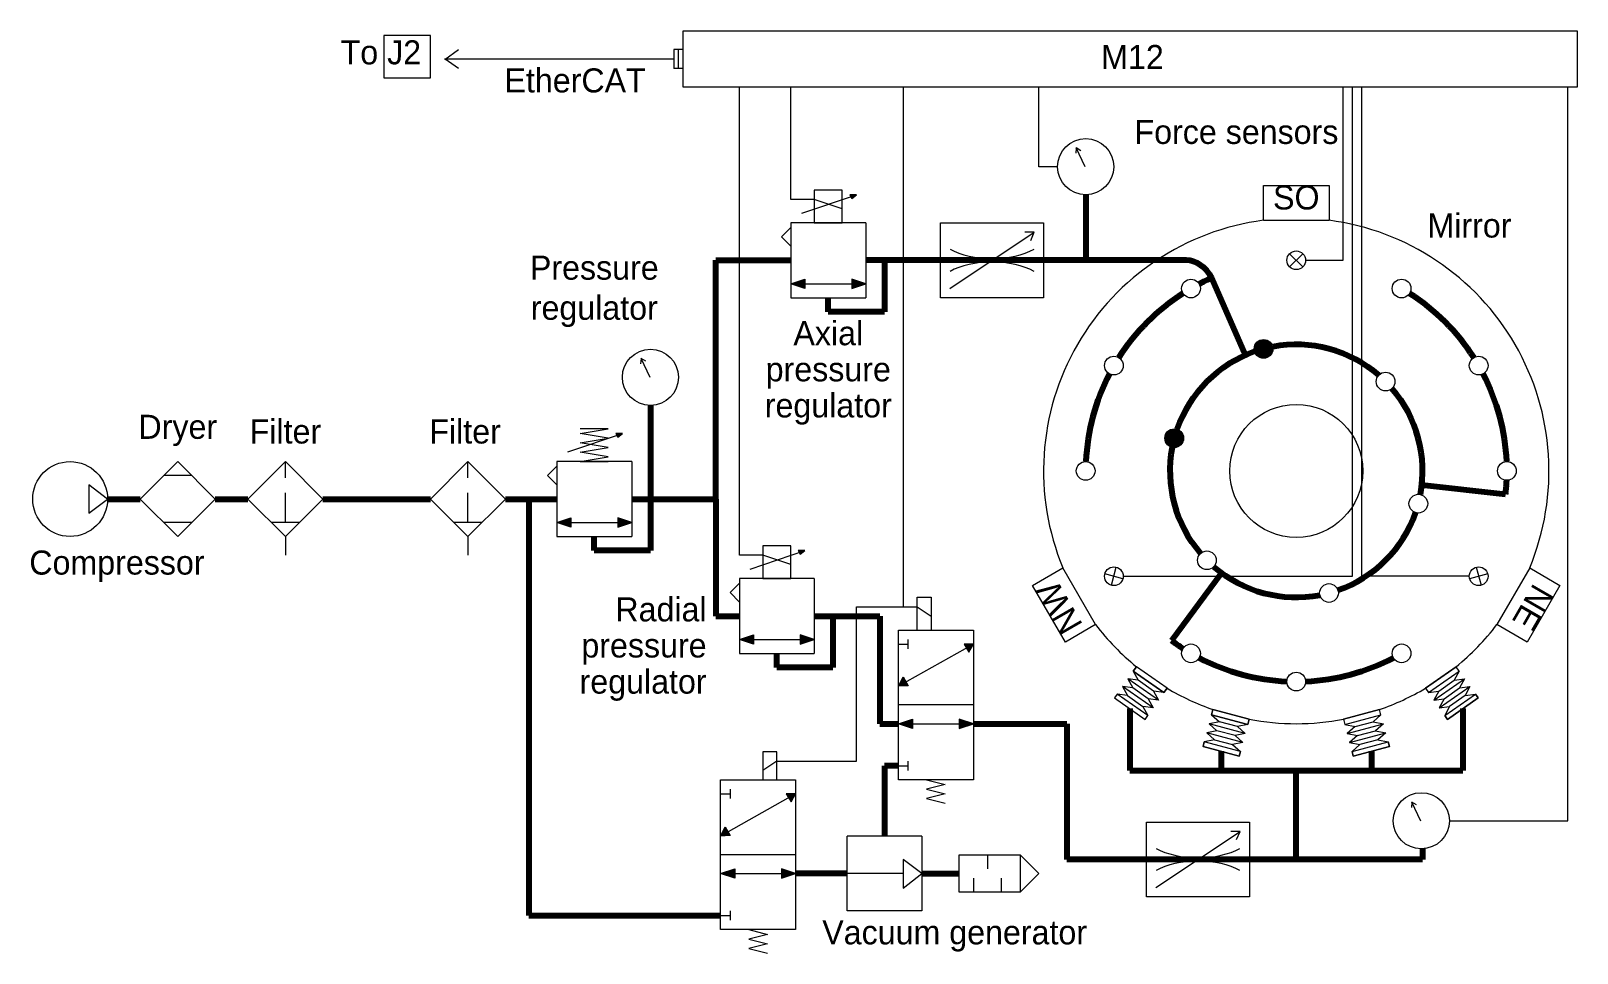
# Model space of a CAD drawing. Header units: centimetres. Extents: x -333 to 328, y 2 to 396.
import ezdxf

# ---------------------------------------------------------------- set-up
doc = ezdxf.new("R2010")
doc.units = ezdxf.units.CM
doc.linetypes.add('DASHED', pattern=[19.05, 12.7, -6.35])
doc.layers.get('0').update_dxf_attribs({"lineweight": 18, "true_color": 0x000000})
for name, color, linetype, lineweight, true_color in [('boundary', 7, 'DASHED', 13, 0x000000), ('pipe', 7, 'Continuous', 80, 0x000000), ('white', 7, 'Continuous', 25, 0xf2f2f2)]:
    doc.layers.add(name, color=color, linetype=linetype, lineweight=lineweight, true_color=true_color)
doc.styles.add('textstyle0', font='')
doc.styles.add('textstyle1', font='')
doc.styles.add('textstyle10', font='')
doc.styles.add('textstyle11', font='')
doc.styles.add('textstyle12', font='')
doc.styles.add('textstyle13', font='')
doc.styles.add('textstyle14', font='')
doc.styles.add('textstyle15', font='')
doc.styles.add('textstyle2', font='')
doc.styles.add('textstyle3', font='')
doc.styles.add('textstyle4', font='')
doc.styles.add('textstyle5', font='')
doc.styles.add('textstyle6', font='')
doc.styles.add('textstyle7', font='')
doc.styles.add('textstyle8', font='')
doc.styles.add('textstyle9', font='')
doc.styles.get('textstyle0').set_extended_font_data('CMU Serif')
doc.styles.get('textstyle1').set_extended_font_data('CMU Serif')
doc.styles.get('textstyle10').set_extended_font_data('CMU Serif')
doc.styles.get('textstyle11').set_extended_font_data('CMU Serif')
doc.styles.get('textstyle12').set_extended_font_data('CMU Serif')
doc.styles.get('textstyle13').set_extended_font_data('CMU Serif')
doc.styles.get('textstyle14').set_extended_font_data('CMU Serif')
doc.styles.get('textstyle15').set_extended_font_data('CMU Serif')
doc.styles.get('textstyle2').set_extended_font_data('CMU Serif')
doc.styles.get('textstyle3').set_extended_font_data('CMU Serif')
doc.styles.get('textstyle4').set_extended_font_data('CMU Serif')
doc.styles.get('textstyle5').set_extended_font_data('CMU Serif')
doc.styles.get('textstyle6').set_extended_font_data('CMU Serif')
doc.styles.get('textstyle7').set_extended_font_data('CMU Serif')
doc.styles.get('textstyle8').set_extended_font_data('CMU Serif')
doc.styles.get('textstyle9').set_extended_font_data('CMU Serif')

msp = doc.modelspace()

# ---------------------------------------------------------------- hatches: boundary and pattern name
for points in [[(20, 326), (17.18, 325.99), (18.03, 324.43)], [(-8, 288), (-2, 290), (-2, 286)], [(24, 288), (18, 290), (18, 286)], [(-80, 224), (-82.82, 223.99), (-81.97, 222.43)], [(-108, 186), (-102, 188), (-102, 184)], [(-76, 186), (-82, 188), (-82, 184)], [(-2, 174), (-4.82, 173.99), (-3.97, 172.43)], [(-30, 136), (-24, 138), (-24, 134)], [(2, 136), (-4, 138), (-4, 134)], [(66, 134), (68.12, 130.6), (70, 134)], [(38, 116), (40, 120), (42.11, 116.25)], [(38, 100), (44, 102), (44, 98)], [(70, 100), (64, 102), (64, 98)], [(-10, 70), (-7.88, 66.6), (-6, 70)], [(-38, 52), (-36, 56), (-33.89, 52.25)], [(-38, 36), (-32, 38), (-32, 34)], [(-6, 36), (-12, 38), (-12, 34)]]:
    msp.add_hatch(color=256).paths.add_polyline_path(points)
at = {"layer": 'white'}
h = msp.add_hatch(color=256, dxfattribs=at)
edge = h.paths.add_edge_path()
edge.add_arc((194.02, 260.16), 4, 0, 360)
h = msp.add_hatch(color=256, dxfattribs=at)
edge = h.paths.add_edge_path()
edge.add_arc((155.84, 221.98), 4, 0, 360)

# ---------------------------------------------------------------- linework, layer by layer
for p, q in [((-182, 394), (-182, 376)), ((-162, 394), (-182, 394)), ((-162, 376), (-162, 394)), ((-54, 396), (328, 396)), ((-54, 372), (-54, 396)), ((328, 396), (328, 372)), ((-58, 384), (-156, 384)), ((-155.9, 383.85), (-150, 388)), ((-150, 380), (-155.69, 384)), ((-54, 388), (-58, 388)), ((-58, 388), (-58, 380)), ((-56, 380), (-56, 388)), ((-54, 380), (-58, 380)), ((-182, 376), (-162, 376)), ((328, 372), (-54, 372)), ((-30, 172), (-30, 372)), ((-8, 324), (-8, 372)), ((40, 372), (40, 150)), ((98, 338), (98, 372)), ((228, 298), (228, 372)), ((232, 163), (232, 372)), ((236, 163), (236, 372)), ((324, 58.53), (324, 372)), ((114, 346), (113.77, 343.71)), ((117.84, 337.87), (114, 346)), ((116, 344.84), (114, 346)), ((106, 338), (98, 338)), ((2, 324), (-8, 324)), ((-3.32, 318.1), (20, 326)), ((2, 328), (2, 314)), ((14, 328), (2, 328)), ((14, 320), (2, 324)), ((14, 314), (14, 328)), ((20, 326), (17.18, 325.99)), ((17.18, 325.99), (18.03, 324.43)), ((18.03, 324.43), (20, 326)), ((194, 315.09), (194, 330)), ((194, 330), (222, 330)), ((222, 330), (222, 315.09)), ((-8, 312), (-12, 308)), ((24, 314), (-8, 314)), ((-8, 314), (-8, 282)), ((2, 314), (14, 314)), ((24, 314), (24, 282)), ((56, 282), (56, 314)), ((56, 314), (100, 314)), ((100, 314), (100, 282)), ((194, 315.09), (222, 315.09)), ((-12, 308), (-8, 304)), ((60, 286), (96, 310)), ((96, 310), (92, 310)), ((94.52, 306.46), (96, 310)), ((205.17, 295.17), (210.83, 300.83)), ((205.17, 300.83), (210.83, 295.17)), ((212, 298), (228, 298)), ((-8, 288), (-2, 290)), ((-8, 288), (18, 288)), ((-2, 286), (-8, 288)), ((-2, 290), (-2, 286)), ((24, 288), (18, 290)), ((18, 290), (18, 286)), ((18, 286), (24, 288)), ((-8, 282), (24, 282)), ((100, 282), (56, 282)), ((-72, 256), (-72.23, 253.71)), ((-68.16, 247.87), (-72, 256)), ((-70, 254.84), (-72, 256)), ((-98, 224), (-86, 226)), ((-86, 226), (-98, 226)), ((-103.32, 216.1), (-80, 224)), ((-86, 222), (-98, 224)), ((-98, 220), (-86, 222)), ((-86, 218), (-98, 220)), ((-80, 224), (-82.82, 223.99)), ((-82.82, 223.99), (-81.97, 222.43)), ((-81.97, 222.43), (-80, 224)), ((-286, 196), (-270, 212)), ((-270, 212), (-254, 196)), ((-240, 196), (-224, 212)), ((-224, 212), (-208, 196)), ((-162, 196), (-146, 212)), ((-146, 212), (-130, 196)), ((-76, 212), (-108, 212)), ((-108, 212), (-108, 180)), ((-98, 216), (-86, 218)), ((-86, 214), (-98, 216)), ((-98, 212), (-86, 214)), ((-98, 212), (-86, 212)), ((-76, 212), (-76, 180)), ((-264, 206), (-276, 206)), ((-108, 210), (-112, 206)), ((-112, 206), (-108, 202)), ((-300, 196), (-308, 202)), ((-308, 202), (-308, 190)), ((-308, 190), (-300, 196)), ((-270, 180), (-286, 196)), ((-254, 196), (-270, 180)), ((-224, 180), (-240, 196)), ((-208, 196), (-224, 180)), ((-146, 180), (-162, 196)), ((-130, 196), (-146, 180)), ((-264, 186), (-276, 186)), ((-218, 186), (-230, 186)), ((-140, 186), (-152, 186)), ((-108, 186), (-102, 188)), ((-108, 186), (-82, 186)), ((-102, 184), (-108, 186)), ((-102, 188), (-102, 184)), ((-76, 186), (-82, 188)), ((-82, 188), (-82, 184)), ((-82, 184), (-76, 186)), ((-224, 180), (-224, 172)), ((-146, 180), (-146, 172)), ((-108, 180), (-76, 180)), ((-20, 172), (-30, 172)), ((-25.32, 166.1), (-2, 174)), ((-20, 176), (-20, 162)), ((-8, 176), (-20, 176)), ((-8, 168), (-20, 172)), ((-8, 162), (-8, 176)), ((-2, 174), (-4.82, 173.99)), ((-4.82, 173.99), (-3.97, 172.43)), ((-3.97, 172.43), (-2, 174)), ((95.34, 159.12), (108.26, 166.58)), ((122.26, 142.33), (108.26, 166.58)), ((129.02, 159.14), (131.09, 166.86)), ((284.91, 166.86), (286.98, 159.14)), ((307.74, 166.58), (293.74, 142.33)), ((307.74, 166.58), (320.66, 159.12)), ((-30, 160), (-34, 156)), ((2, 162), (-30, 162)), ((-30, 162), (-30, 130)), ((-20, 162), (-8, 162)), ((2, 162), (2, 130)), ((109.34, 134.88), (95.34, 159.12)), ((133.92, 161.96), (126.19, 164.04)), ((134.06, 163), (232, 163)), ((281.94, 163), (236, 163)), ((289.81, 164.04), (282.08, 161.96)), ((320.66, 159.12), (306.66, 134.88)), ((-34, 156), (-30, 152)), ((46, 140), (46, 154)), ((46, 154), (52, 154)), ((52, 154), (52, 140)), ((20, 84), (20, 150)), ((20, 150), (46, 150)), ((46, 150), (52, 146)), ((38, 108), (38, 140)), ((38, 140), (70, 140)), ((70, 140), (70, 108)), ((122.26, 142.33), (109.34, 134.88)), ((306.66, 134.88), (293.74, 142.33)), ((-30, 136), (-24, 138)), ((-30, 136), (-4, 136)), ((-24, 134), (-30, 136)), ((-24, 138), (-24, 134)), ((2, 136), (-4, 138)), ((-4, 138), (-4, 134)), ((-4, 134), (2, 136)), ((38, 134), (42, 134)), ((70, 134), (38, 116)), ((42, 136), (42, 132)), ((70, 134), (66, 134)), ((66, 134), (68.12, 130.6)), ((68.12, 130.6), (70, 134)), ((-30, 130), (2, 130)), ((38, 116), (40, 120)), ((40, 120), (42.11, 116.25)), ((140.48, 118.55), (136.06, 119.21)), ((136.06, 119.21), (138.19, 115.27)), ((149.17, 110.03), (136.06, 119.21)), ((138.35, 122.48), (139.67, 124.36)), ((139.67, 124.36), (138.35, 122.48)), ((151.46, 113.3), (138.35, 122.48)), ((138.35, 122.48), (140.48, 118.55)), ((138.35, 122.48), (151.46, 113.3)), ((152.78, 115.19), (139.67, 124.36)), ((152.78, 115.19), (139.67, 124.36)), ((263.22, 115.19), (276.33, 124.36)), ((276.33, 124.36), (263.22, 115.19)), ((264.54, 113.3), (277.65, 122.48)), ((264.54, 113.3), (277.65, 122.48)), ((266.83, 110.03), (279.94, 119.21)), ((277.65, 122.48), (275.52, 118.55)), ((275.52, 118.55), (279.94, 119.21)), ((277.65, 122.48), (276.33, 124.36)), ((277.65, 122.48), (276.33, 124.36)), ((279.94, 119.21), (277.81, 115.27)), ((42.11, 116.25), (38, 116)), ((131.47, 112.65), (130.32, 111.01)), ((131.47, 112.65), (130.32, 111.01)), ((144.58, 103.47), (131.47, 112.65)), ((135.89, 112), (131.47, 112.65)), ((144.58, 103.47), (131.47, 112.65)), ((138.19, 115.27), (133.76, 115.93)), ((133.76, 115.93), (135.89, 112)), ((146.87, 106.75), (133.76, 115.93)), ((144.74, 110.68), (138.19, 115.27)), ((147.04, 113.96), (140.48, 118.55)), ((151.46, 113.3), (147.04, 113.96)), ((147.04, 113.96), (149.17, 110.03)), ((152.78, 115.19), (151.46, 113.3)), ((151.46, 113.3), (152.78, 115.19)), ((263.22, 115.19), (264.54, 113.3)), ((263.22, 115.19), (264.54, 113.3)), ((264.54, 113.3), (268.96, 113.96)), ((268.96, 113.96), (266.83, 110.03)), ((268.96, 113.96), (275.52, 118.55)), ((269.13, 106.75), (282.24, 115.93)), ((271.26, 110.68), (277.81, 115.27)), ((271.42, 103.47), (284.53, 112.65)), ((271.42, 103.47), (284.53, 112.65)), ((277.81, 115.27), (282.24, 115.93)), ((282.24, 115.93), (280.11, 112)), ((280.11, 112), (284.53, 112.65)), ((285.68, 111.01), (284.53, 112.65)), ((284.55, 112.66), (285.68, 111.01)), ((70, 108), (38, 108)), ((38, 76), (38, 108)), ((70, 108), (70, 76)), ((130.32, 111.01), (143.43, 101.84)), ((130.32, 111.01), (143.43, 101.84)), ((135.89, 112), (142.45, 107.41)), ((146.87, 106.75), (142.45, 107.41)), ((142.45, 107.41), (144.58, 103.47)), ((149.17, 110.03), (144.74, 110.68)), ((144.74, 110.68), (146.87, 106.75)), ((171.8, 103.82), (172.4, 106.04)), ((172.4, 106.04), (171.8, 103.82)), ((172.4, 106.04), (187.85, 101.9)), ((187.85, 101.9), (172.4, 106.04)), ((243.6, 106.04), (228.15, 101.9)), ((228.15, 101.9), (243.6, 106.04)), ((244.2, 103.82), (243.6, 106.04)), ((244.2, 103.82), (243.6, 106.04)), ((266.83, 110.03), (271.26, 110.68)), ((271.26, 110.68), (269.13, 106.75)), ((269.13, 106.75), (273.55, 107.41)), ((273.55, 107.41), (271.42, 103.47)), ((272.57, 101.84), (285.68, 111.01)), ((285.68, 111.01), (272.57, 101.84)), ((280.11, 112), (273.55, 107.41)), ((38, 100), (44, 102)), ((38, 100), (64, 100)), ((44, 98), (38, 100)), ((44, 102), (44, 98)), ((70, 100), (64, 102)), ((64, 102), (64, 98)), ((64, 98), (70, 100)), ((143.43, 101.84), (144.58, 103.47)), ((143.43, 101.84), (144.58, 103.47)), ((175.15, 100.85), (170.77, 99.96)), ((170.77, 99.96), (174.11, 96.99)), ((186.22, 95.81), (170.77, 99.96)), ((187.26, 99.68), (171.8, 103.82)), ((171.8, 103.82), (175.15, 100.85)), ((171.8, 103.82), (187.26, 99.68)), ((182.88, 98.78), (175.15, 100.85)), ((187.26, 99.68), (182.88, 98.78)), ((187.85, 101.9), (187.26, 99.68)), ((187.26, 99.68), (187.85, 101.9)), ((228.15, 101.9), (228.74, 99.68)), ((228.15, 101.9), (228.74, 99.68)), ((228.74, 99.68), (244.2, 103.82)), ((228.74, 99.68), (233.12, 98.78)), ((229.78, 95.81), (245.23, 99.96)), ((233.12, 98.78), (240.85, 100.85)), ((244.2, 103.82), (240.85, 100.85)), ((240.85, 100.85), (245.23, 99.96)), ((245.23, 99.96), (241.89, 96.99)), ((271.42, 103.47), (272.57, 101.84)), ((272.57, 101.84), (271.42, 103.47)), ((173.08, 93.12), (168.7, 92.23)), ((174.11, 96.99), (169.73, 96.09)), ((169.73, 96.09), (173.08, 93.12)), ((185.19, 91.95), (169.73, 96.09)), ((173.08, 93.12), (180.81, 91.05)), ((181.84, 94.92), (174.11, 96.99)), ((186.22, 95.81), (181.84, 94.92)), ((181.84, 94.92), (185.19, 91.95)), ((182.88, 98.78), (186.22, 95.81)), ((233.12, 98.78), (229.78, 95.81)), ((229.78, 95.81), (234.16, 94.92)), ((230.81, 91.95), (246.27, 96.09)), ((234.16, 94.92), (230.81, 91.95)), ((234.16, 94.92), (241.89, 96.99)), ((242.92, 93.12), (235.19, 91.05)), ((241.89, 96.99), (246.27, 96.09)), ((246.27, 96.09), (242.92, 93.12)), ((242.92, 93.12), (247.3, 92.23)), ((-14, 88), (-20, 88)), ((-20, 88), (-20, 76)), ((-14, 76), (-14, 88)), ((168.18, 90.3), (168.7, 92.23)), ((168.68, 92.23), (168.18, 90.3)), ((168.18, 90.3), (183.63, 86.15)), ((183.63, 86.15), (168.18, 90.3)), ((184.15, 88.09), (168.7, 92.23)), ((184.15, 88.09), (168.7, 92.23)), ((185.19, 91.95), (180.81, 91.05)), ((180.81, 91.05), (184.15, 88.09)), ((184.15, 88.09), (183.63, 86.15)), ((183.63, 86.15), (184.15, 88.09)), ((230.81, 91.95), (235.19, 91.05)), ((231.85, 88.09), (247.3, 92.23)), ((231.85, 88.09), (247.3, 92.23)), ((235.19, 91.05), (231.85, 88.09)), ((232.37, 86.15), (231.85, 88.09)), ((231.85, 88.09), (232.37, 86.15)), ((247.82, 90.3), (232.37, 86.15)), ((232.37, 86.15), (247.82, 90.3)), ((247.82, 90.3), (247.3, 92.23)), ((247.32, 92.23), (247.82, 90.3)), ((-14, 84), (-20, 80)), ((-14, 84), (20, 84)), ((38, 82), (42, 82)), ((42, 84), (42, 80)), ((-38, 44), (-38, 76)), ((-38, 76), (-6, 76)), ((-6, 76), (-6, 44)), ((70, 76), (38, 76)), ((50, 76), (58, 74)), ((58, 74), (50, 72)), ((-38, 70), (-34, 70)), ((-6, 70), (-38, 52)), ((-34, 72), (-34, 68)), ((-6, 70), (-10, 70)), ((-10, 70), (-7.88, 66.6)), ((-7.88, 66.6), (-6, 70)), ((50, 72), (58, 70)), ((58, 70), (50, 68)), ((50, 68), (58, 66)), ((257.43, 66.53), (257.2, 64.23)), ((261.27, 58.4), (257.43, 66.53)), ((259.43, 65.37), (257.43, 66.53)), ((-38, 52), (-36, 56)), ((-36, 56), (-33.89, 52.25)), ((144, 26), (144, 58)), ((144, 58), (188, 58)), ((148, 30), (184, 54)), ((184, 54), (180, 54)), ((182.52, 50.46), (184, 54)), ((188, 58), (188, 26)), ((273.43, 58.53), (324, 58.53)), ((-33.89, 52.25), (-38, 52)), ((48, 52), (16, 52)), ((16, 20), (16, 52)), ((48, 52), (48, 20)), ((-6, 44), (-38, 44)), ((-38, 12), (-38, 44)), ((-6, 44), (-6, 12)), ((48, 36), (40, 42)), ((40, 42), (40, 29.73)), ((64, 36), (64, 44)), ((64, 44), (90, 44)), ((76, 44), (76, 38)), ((90, 44), (98, 36)), ((90, 44), (90, 28)), ((-38, 36), (-32, 38)), ((-38, 36), (-12, 36)), ((-32, 34), (-38, 36)), ((-32, 38), (-32, 34)), ((-6, 36), (-12, 38)), ((-12, 38), (-12, 34)), ((-12, 34), (-6, 36)), ((40, 36), (16, 36)), ((40, 29.73), (48, 36)), ((64, 28), (64, 36)), ((70, 34), (70, 28)), ((82, 28), (82, 34)), ((98, 36), (90, 28)), ((90, 28), (64, 28)), ((-34, 20), (-34, 16)), ((48, 20), (16, 20)), ((188, 26), (144, 26)), ((-38, 18), (-34, 18)), ((-6, 12), (-38, 12)), ((-26, 12), (-18, 10)), ((-18, 10), (-26, 8)), ((-26, 8), (-18, 6)), ((-18, 6), (-26, 4)), ((-26, 4), (-18, 2))]:
    msp.add_line(p, q)
for centre, radius in [((118, 338), 12), ((208, 298), 4), ((208, 298), 4), ((163, 285.94), 4), ((163, 285.94), 4), ((253, 285.94), 4), ((253, 285.94), 4), ((-68, 248), 12), ((194.02, 260.16), 4), ((194.02, 260.16), 4), ((130.06, 253), 4), ((130.06, 253), 4), ((285.94, 253), 4), ((285.94, 253), 4), ((246.18, 246.18), 4), ((246.18, 246.18), 4), ((208, 208), 28.43), ((155.84, 221.98), 4), ((155.84, 221.98), 4), ((-316, 196), 16), ((118, 208), 4), ((298, 208), 4), ((298, 208), 4), ((260.16, 194.02), 4), ((260.16, 194.02), 4), ((169.82, 169.82), 4), ((169.82, 169.82), 4), ((130.06, 163), 4), ((285.94, 163), 4), ((285.94, 163), 4), ((221.98, 155.84), 4), ((221.98, 155.84), 4), ((163, 130.06), 4), ((253, 130.06), 4), ((253, 130.06), 4), ((208, 118), 4), ((261.43, 58.53), 12)]:
    msp.add_circle(centre, radius)
for start, end in [(97.44819, 202.55134), (337.44819, 82.55134), (217.44819, 230.75198), (309.24802, 322.55134), (239.24802, 250.75198), (289.24802, 300.75198), (259.24802, 280.75198)]:
    msp.add_arc((208, 208), 108, start, end)
for centre, start_param, end_param in [((78, 310.71), 3.868235, 5.556543), ((78, 285.29), 0.726642, 2.41495), ((166, 54.71), 3.868235, 5.556543), ((166, 29.29), 0.726642, 2.41495)]:
    msp.add_ellipse(centre, major_axis=(24, 0), ratio=0.5, start_param=start_param, end_param=end_param)
at = {"layer": 'boundary'}
for p, q in [((-224, 186), (-224, 212)), ((-146, 186), (-146, 212))]:
    msp.add_line(p, q, dxfattribs=at)
at = {"layer": 'pipe'}
for p, q in [((118, 326), (118, 298)), ((-40, 196), (-40, 298)), ((-40, 298), (-8, 298)), ((161.06, 298), (24, 298)), ((32, 298), (32, 276)), ((186.33, 257.46), (171.88, 290.43)), ((8, 276), (8, 282)), ((32, 276), (8, 276)), ((-68, 236), (-68, 196)), ((261.67, 202.04), (297.45, 198.06)), ((-300, 196), (-286, 196)), ((-254, 196), (-240, 196)), ((-208, 196), (-176, 196)), ((-176, 196), (-162, 196)), ((-130, 196), (-108, 196)), ((-120, 196), (-120, 18)), ((-76, 196), (-40, 196)), ((-68, 196), (-68, 174)), ((-40, 196), (-40, 146)), ((-92, 174), (-92, 180)), ((-68, 174), (-92, 174)), ((176, 164.5), (154.67, 135.5)), ((-40, 146), (-30, 146)), ((2.02, 145.99), (30.02, 145.99)), ((10, 146), (10, 124)), ((30.02, 145.99), (30.02, 99.99)), ((-14, 124), (-14, 130)), ((10, 124), (-14, 124)), ((136.88, 106.43), (136.88, 80)), ((279.12, 106.43), (279.12, 80)), ((30.02, 100), (38, 100)), ((70, 100), (110, 100)), ((110, 100), (110, 42)), ((175.91, 88.23), (175.91, 80)), ((240.09, 88.23), (240.09, 80)), ((38, 82), (32, 82)), ((32, 82), (32, 52)), ((136.88, 80), (279.12, 80)), ((208, 42), (208, 80)), ((262, 46.53), (262, 42)), ((262, 42), (110, 42)), ((16, 36), (-6, 36)), ((48, 36), (64, 36)), ((-120, 18), (-38, 18))]:
    msp.add_line(p, q, dxfattribs=at)
for radius, start, end in [(90, 113.65981, 117.45331), (90, 122.54669, 147.45331), (90, 32.54669, 57.45331), (54, 109.2451, 160.7549), (54, 49.24426, 100.75526), (90, 152.54669, 177.45411), (90, 2.54589, 27.45331), (54, 349.24474, 40.75574), (54, 169.24474, 220.75574), (90, 353.65981, 357.45411), (54, 289.2451, 340.7549), (54, 229.24426, 280.75526), (90, 233.65981, 237.45331), (90, 242.54669, 267.45331), (90, 272.54669, 297.45331)]:
    msp.add_arc((208, 208), radius, start, end, dxfattribs=at)
msp.add_ellipse((163, 285.94), major_axis=(-5.66, 11.19), ratio=0.794011, start_param=4.712389, end_param=5.913317, dxfattribs=at)

# ---------------------------------------------------------------- texts
at = {"char_height": 12, "line_spacing_factor": 0.9}
for s, insert, attachment_point, style in [('\\H10.2857;To J2', (-166, 392), 3, 'textstyle11'), ('\\H10.2857;EtherCAT', (-70, 380), 3, 'textstyle10'), ('\\H10.2857;Force sensors', (226, 358), 3, 'textstyle9'), ('\\H10.2857;Axial\\Ppressure\\Pregulator', (8, 272), 2, 'textstyle7'), ('\\H10.2857;Radial\\Ppressure\\Pregulator', (-44, 154), 3, 'textstyle6'), ('\\H10.2857;Vacuum generator', (62, 16), 2, 'textstyle8')]:
    msp.add_mtext(s, dxfattribs=dict(at, insert=insert, attachment_point=attachment_point, style=style))
at = {"char_height": 12, "attachment_point": 2}
for s, insert, style in [('\\H10.2857;M12', (138, 390), 'textstyle0'), ('\\H10.2857;SO', (208, 330), 'textstyle13'), ('\\H10.2857;Mirror', (282, 318), 'textstyle12'), ('\\H10.2857;Pressure\\Pregulator', (-92, 300), 'textstyle3'), ('\\H10.2857;Dryer', (-270, 232), 'textstyle4'), ('\\H10.2857;Filter', (-224, 230), 'textstyle1'), ('\\H10.2857;Filter', (-147.22, 230), 'textstyle2'), ('\\H10.2857;Compressor', (-296, 174), 'textstyle5')]:
    msp.add_mtext(s, dxfattribs=dict(at, insert=insert, style=style))
for s, insert, rotation, style in [('\\H10.2857;NW', (102.34, 147), 120, 'textstyle14'), ('\\H10.2857;NE', (313.66, 147), 240, 'textstyle15')]:
    msp.add_mtext(s, dxfattribs=dict(at, insert=insert, rotation=rotation, style=style))

doc.saveas('drawing.dxf')
